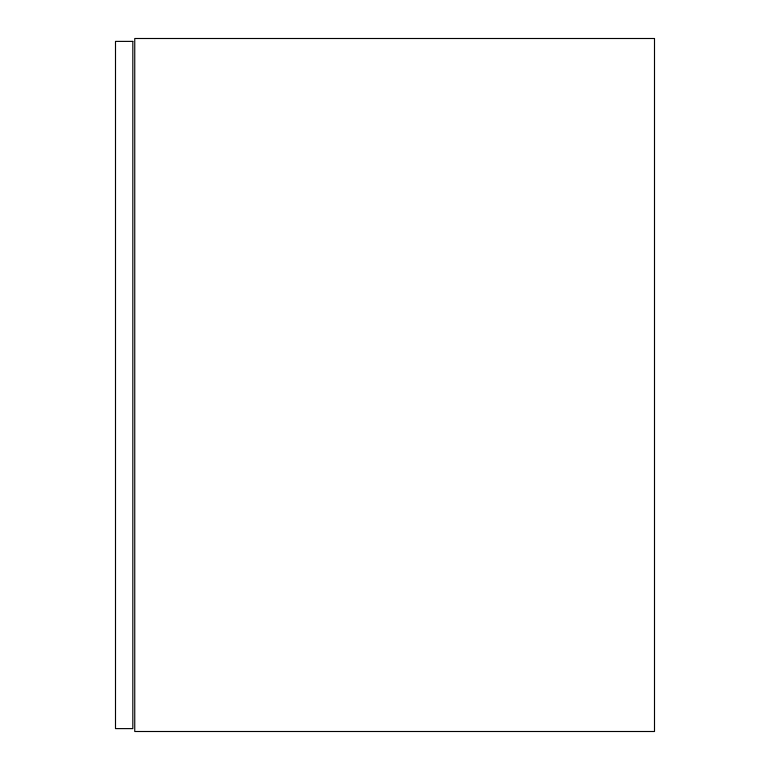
<?xml version="1.0" encoding="UTF-8"?>
<svg xmlns="http://www.w3.org/2000/svg" width="770" height="770" viewBox="0 0 770 770"><rect width="100%" height="100%" fill="white"/><g stroke="black" fill="none" stroke-linecap="round" stroke-linejoin="round"><path stroke-width="1.16" d="M654.5 38.5L134.75 38.5L134.75 731.5L654.5 731.5L654.5 38.5M132.825 41.388L115.5 41.388L115.5 728.613L132.825 728.613L132.825 41.388"/></g></svg>
